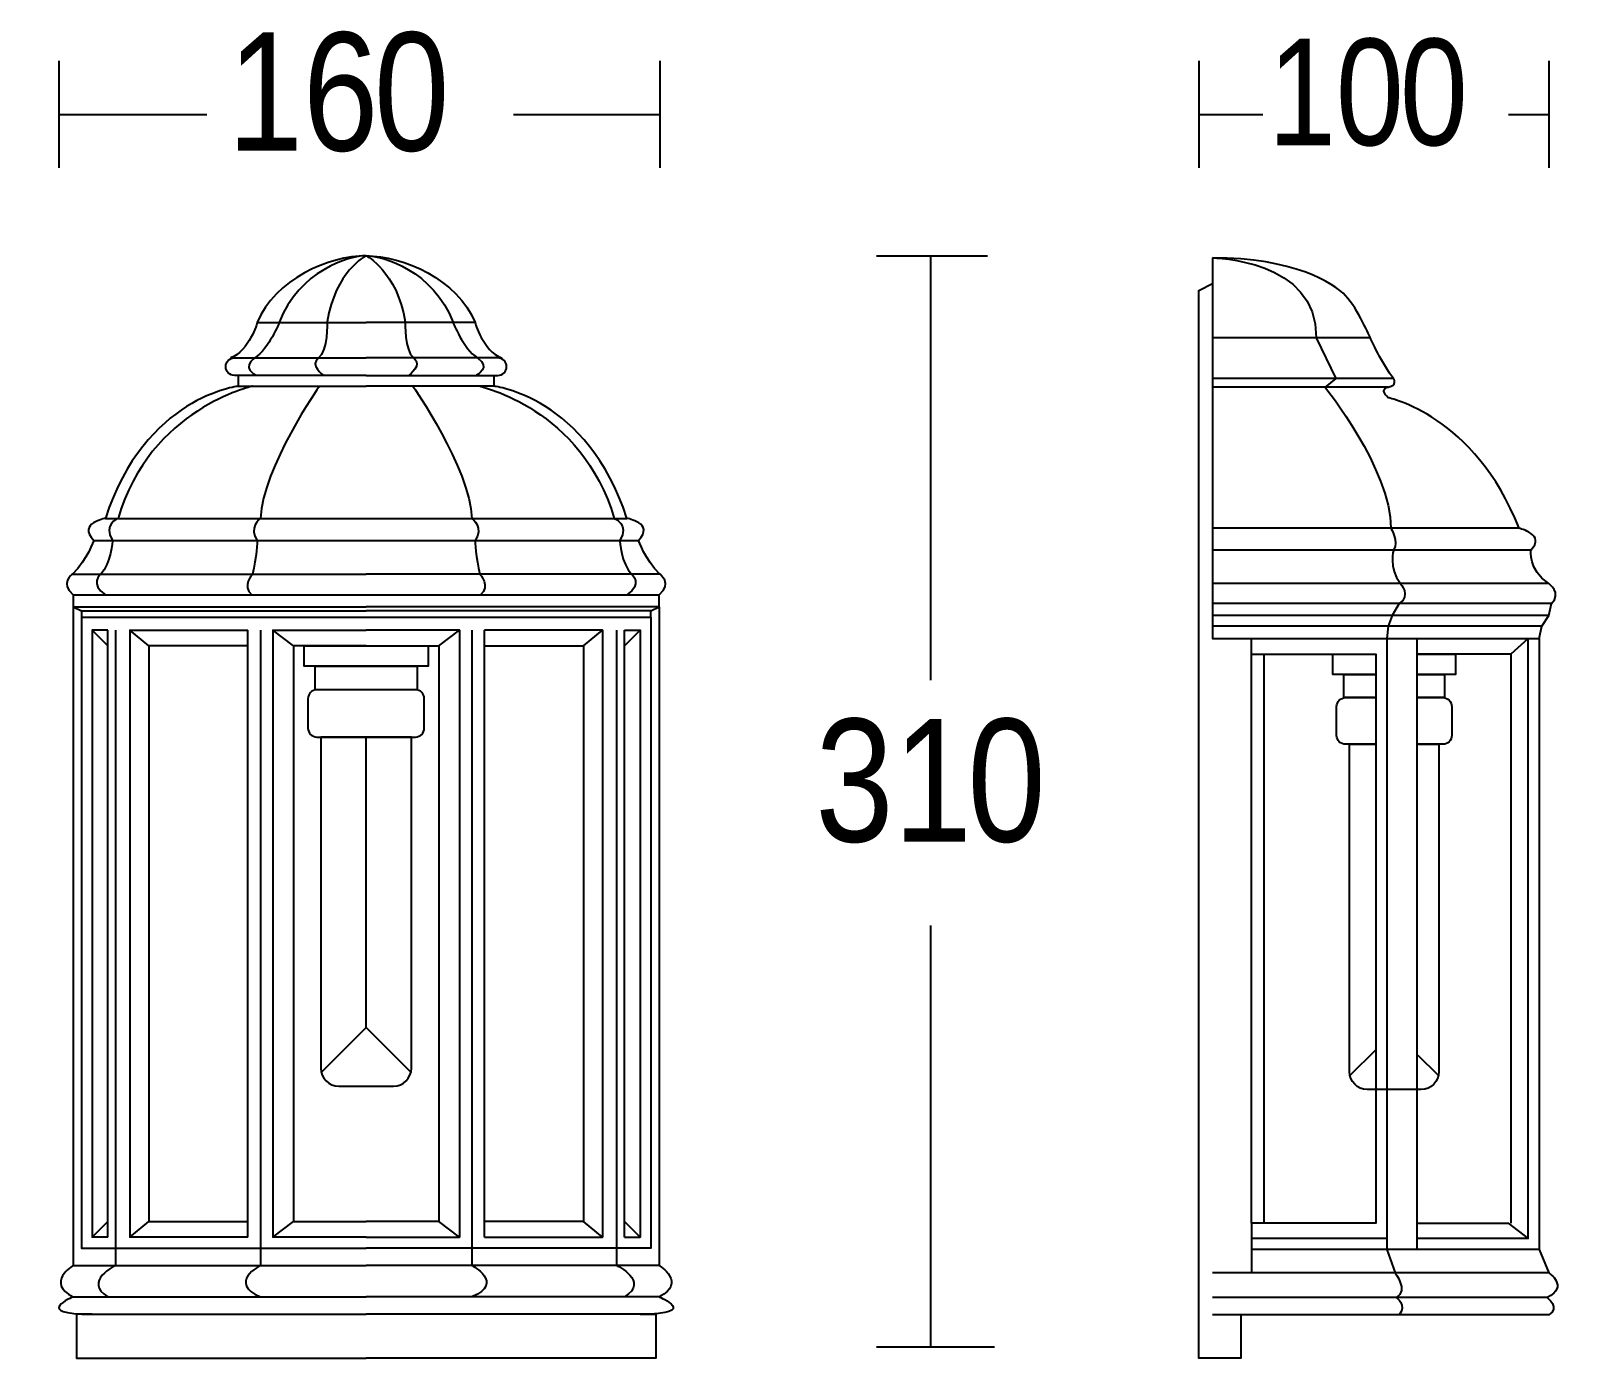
# Model space of a CAD drawing. Extents: x -3 to 200, y 0 to 176.
import ezdxf

# ---------------------------------------------------------------- set-up
doc = ezdxf.new("R2010")
doc.units = 0
doc.layers.add('LIVELLO_1', color=160, linetype='Continuous')
doc.styles.add('STD', font='txt')

# ---------------------------------------------------------------- blocks, each defined once
blk = doc.blocks.new('AI9-BLK1')
at = {"layer": 'LIVELLO_1', "color": 7}
for p, q in [((-98.98, 82.83), (-98.98, 68.66)), ((-19.6, 82.83), (-19.6, 68.66)), ((51.61, 82.83), (51.61, 68.66)), ((97.83, 82.83), (97.83, 68.66)), ((-79.46, 75.7), (-98.98, 75.7)), ((-19.6, 75.7), (-38.91, 75.7)), ((60.09, 75.7), (51.61, 75.7)), ((97.83, 75.7), (92.52, 75.7)), ((9.05, 57.07), (23.69, 57.07)), ((16.17, 57.07), (16.17, 1.01)), ((74.27, 46.23), (53.41, 46.23)), ((77.35, 40.86), (53.41, 40.86)), ((76.62, 39.72), (53.41, 39.72)), ((93.93, 21.06), (53.41, 21.06)), ((95.47, 18.19), (53.41, 18.19)), ((97.83, 13.77), (53.41, 13.77)), ((-97.09, 10.71), (-58.4, 10.71)), ((-96.01, 10.17), (-58.4, 10.17)), ((-19.7, 10.71), (-58.4, 10.71)), ((-20.78, 10.17), (-58.4, 10.17)), ((98.19, 11.11), (53.41, 11.11)), ((97.83, 9.54), (53.41, 9.54)), ((96.92, 8.15), (53.41, 8.15)), ((-94.6, 7.62), (-94.6, -72.57)), ((-92.52, -72.57), (-92.52, 7.62)), ((-91.49, 7.62), (-91.49, -76.31)), ((-89.62, 7.62), (-89.62, -72.57)), ((-74.03, -72.57), (-74.03, 7.62)), ((-70.7, 7.62), (-70.7, -72.57)), ((-46.08, 7.62), (-46.08, -72.57)), ((-42.76, -72.57), (-42.76, 7.62)), ((-27.18, 7.62), (-27.18, -72.57)), ((-25.31, 7.62), (-25.31, -76.31)), ((-24.27, -72.57), (-24.27, 7.62)), ((-22.19, 7.62), (-22.19, -72.57)), ((58.59, 4.43), (58.59, 6.49)), ((80.43, 6.49), (80.43, -74.2)), ((-87.12, 5.54), (-87.12, -70.5)), ((-68.01, 5.54), (-68.01, -70.5)), ((-48.79, 5.54), (-48.79, -70.5)), ((-29.67, 5.54), (-29.67, -70.5)), ((60.22, 4.43), (60.22, -70.71)), ((92.84, 4.43), (92.84, -70.71)), ((16.17, -31.39), (16.17, -87.06)), ((71.62, -51.2), (74.99, -47.83)), ((83.22, -51.2), (80.61, -48.59)), ((58.59, -70.71), (58.59, -77.28)), ((76.44, -72.76), (58.59, -72.76)), ((95.11, -72.76), (80.43, -72.76)), ((96.56, -74.2), (58.59, -74.2)), ((97.83, -77.28), (53.41, -77.28)), ((-97.09, -80.47), (-58.4, -80.47)), ((-19.7, -80.47), (-58.4, -80.47)), ((97.65, -80.57), (53.41, -80.57)), ((-94.6, -82.76), (-58.4, -82.76)), ((-22.19, -82.76), (-58.4, -82.76)), ((9.05, -87.06), (24.6, -87.06))]:
    blk.add_line(p, q, dxfattribs=at)
for points in [[(57.14, -82.82), (57.14, -88.57), (51.61, -88.57), (51.61, 52.48), (53.41, 53.39)], [(-72.78, 48.24), (-69.87, 48.24), (-63.54, 48.24), (-58.4, 48.24)], [(-44.01, 48.24), (-46.91, 48.24), (-53.25, 48.24), (-58.4, 48.24)], [(-75.28, 41.26), (-75.28, 39.83), (-58.4, 39.83)], [(-41.51, 41.26), (-41.51, 39.83), (-58.4, 39.83)], [(-92.83, 22.37), (-72.37, 22.37), (-58.4, 22.37), (-44.42, 22.37), (-23.95, 22.37)], [(-94.39, 19.47), (-72.78, 19.47), (-58.4, 19.47), (-44.01, 19.47), (-22.4, 19.47)], [(-97.19, 15), (-73.41, 15), (-58.4, 15)], [(-19.6, 15), (-43.38, 15), (-58.4, 15)], [(-97.09, 12.29), (-97.09, 10.71), (-96.01, 10.17), (-96.01, 9.31), (-58.4, 9.31), (-20.78, 9.31), (-20.78, 10.17), (-19.7, 10.71), (-19.7, 12.29)], [(-97.09, 10.71), (-97.09, -76.31), (-58.4, -76.31)], [(-19.7, 10.71), (-19.7, -76.31), (-58.4, -76.31)], [(-96.01, 9.31), (-96.01, -74.03), (-58.4, -74.03)], [(-20.78, 9.31), (-20.78, -74.03), (-58.4, -74.03)], [(-92.52, 7.62), (-94.6, 7.62), (-92.52, 5.54)], [(-74.03, 5.54), (-87.12, 5.54), (-89.62, 7.62), (-74.03, 7.62)], [(-58.4, 5.54), (-68.01, 5.54), (-70.7, 7.62), (-58.4, 7.62)], [(-58.4, 5.54), (-48.79, 5.54), (-46.08, 7.62), (-58.4, 7.62)], [(-42.76, 5.54), (-29.67, 5.54), (-27.18, 7.62), (-42.76, 7.62)], [(-24.27, 7.62), (-22.19, 7.62), (-24.27, 5.54)], [(80.43, -70.71), (92.48, -70.71), (95.11, -72.76), (95.11, 6.49), (92.84, 4.43), (80.61, 4.43)], [(74.84, 1.76), (69.31, 1.76), (69.31, 4.43), (74.99, 4.43)], [(80.61, 4.43), (85.53, 4.43), (85.53, 1.76), (80.61, 1.76)], [(74.84, -1.31), (70.75, -1.31), (70.75, 1.76), (74.99, 1.76)], [(80.61, 1.76), (84.09, 1.76), (84.09, -1.31), (80.61, -1.31)], [(-64.26, -50.76), (-58.4, -44.89), (-58.4, -6.51)], [(-52.52, -50.76), (-58.4, -44.89), (-58.4, -6.51)], [(-92.52, -72.57), (-94.6, -72.57), (-92.52, -70.5)], [(-74.03, -72.57), (-89.62, -72.57), (-87.12, -70.5), (-74.03, -70.5)], [(-58.4, -72.57), (-70.7, -72.57), (-68.01, -70.5), (-58.4, -70.5)], [(-58.4, -72.57), (-46.08, -72.57), (-48.79, -70.5), (-58.4, -70.5)], [(-42.76, -72.57), (-27.18, -72.57), (-29.67, -70.5), (-42.76, -70.5)], [(-24.27, -72.57), (-22.19, -72.57), (-24.27, -70.5)]]:
    blk.add_lwpolyline(points, dxfattribs=at)
for points in [[(-66.6, 5.54), (-50.19, 5.54), (-50.19, 2.84), (-66.6, 2.84)], [(58.59, 4.43), (74.99, 4.43), (74.99, -70.71), (58.59, -70.71)], [(-65.15, 2.84), (-51.64, 2.84), (-51.64, -0.27), (-65.15, -0.27)]]:
    blk.add_lwpolyline(points, close=True, dxfattribs=at)
for points, knots in [([(-58.4, 57.07), (-63.23, 57.07), (-70.5, 53.95), (-72.78, 48.24), (-72.78, 48.24), (-73.82, 44.5), (-76.31, 43.57)], [0, 0, 0, 0, 1, 1, 1, 2, 2, 2, 2]), ([(-58.4, 57.07), (-60.63, 57.07), (-67.27, 55.09), (-69.87, 48.24), (-69.87, 48.24), (-71.23, 44.81), (-73.09, 43.57), (-74.97, 42.32), (-72.99, 41.28), (-72.99, 41.28)], [0, 0, 0, 0, 1, 1, 1, 2, 2, 2, 3, 3, 3, 3]), ([(-58.4, 57.07), (-58.4, 57.07), (-62.5, 54.99), (-63.54, 48.34), (-63.54, 48.34), (-63.44, 44.5), (-64.68, 43.57), (-65.93, 42.63), (-64.06, 41.28), (-64.06, 41.28)], [0, 0, 0, 0, 1, 1, 1, 2, 2, 2, 3, 3, 3, 3]), ([(-58.4, 57.07), (-58.4, 57.07), (-54.29, 54.99), (-53.25, 48.34), (-53.25, 48.34), (-53.35, 44.5), (-52.11, 43.57), (-50.86, 42.63), (-52.73, 41.28), (-52.73, 41.28)], [0, 0, 0, 0, 1, 1, 1, 2, 2, 2, 3, 3, 3, 3]), ([(-58.4, 57.07), (-53.56, 57.07), (-46.29, 53.95), (-44.01, 48.24), (-44.01, 48.24), (-42.97, 44.5), (-40.47, 43.57)], [0, 0, 0, 0, 1, 1, 1, 2, 2, 2, 2]), ([(-58.4, 57.07), (-56.16, 57.07), (-49.51, 55.09), (-46.91, 48.24), (-46.91, 48.24), (-45.57, 44.81), (-43.7, 43.57), (-41.83, 42.32), (-43.8, 41.28), (-43.8, 41.28)], [0, 0, 0, 0, 1, 1, 1, 2, 2, 2, 3, 3, 3, 3]), ([(53.41, 56.79), (53.41, 56.79), (67.29, 56.64), (67.11, 46.23), (67.11, 46.23), (69.73, 40.86), (69.73, 40.86), (69.73, 40.86), (68.29, 39.72), (68.29, 39.72), (68.29, 39.72), (76.98, 28.88), (76.98, 21.06), (76.98, 21.06), (78.07, 19.32), (77.35, 18.19), (77.35, 18.19), (76.62, 15.93), (78.25, 13.77), (78.25, 13.77), (79.7, 12.14), (78.07, 11.11), (78.07, 11.11), (77.17, 9.54), (77.17, 9.54), (77.17, 9.54), (76.62, 8.15), (76.62, 8.15), (76.62, 8.15), (76.44, 6.49), (76.44, 6.49)], [0, 0, 0, 0, 1, 1, 1, 2, 2, 2, 3, 3, 3, 4, 4, 4, 5, 5, 5, 6, 6, 6, 7, 7, 7, 8, 8, 8, 9, 9, 9, 10, 10, 10, 10]), ([(53.41, 56.79), (64.11, 56.79), (69.38, 53.51), (71.01, 51.77), (72.64, 50.02), (74.27, 46.23), (74.27, 46.23), (74.27, 46.23), (75.9, 42.56), (77.35, 40.86), (77.35, 40.86), (77.89, 39.91), (76.62, 39.72), (75.35, 39.53), (76.62, 38.31), (76.62, 38.31), (76.62, 38.31), (88.04, 36.04), (93.93, 21.06), (93.93, 21.06), (97.55, 20.23), (95.47, 18.19), (95.47, 18.19), (95.11, 15.57), (97.83, 13.77), (97.83, 13.77), (99.64, 12.5), (98.19, 11.11), (98.19, 11.11), (97.83, 9.54), (97.83, 9.54), (97.83, 9.54), (96.92, 8.15), (96.92, 8.15), (96.92, 8.15), (96.56, 6.49), (96.56, 6.49), (96.56, 6.49), (53.41, 6.49), (53.41, 6.49), (53.41, 6.49), (53.41, 56.79), (53.41, 56.79)], [0, 0, 0, 0, 1, 1, 1, 2, 2, 2, 3, 3, 3, 4, 4, 4, 5, 5, 5, 6, 6, 6, 7, 7, 7, 8, 8, 8, 9, 9, 9, 10, 10, 10, 11, 11, 11, 12, 12, 12, 13, 13, 13, 14, 14, 14, 14]), ([(-58.4, 41.26), (-58.4, 41.26), (-75.8, 41.26), (-75.8, 41.26), (-76.43, 41.26), (-76.95, 41.77), (-76.95, 42.41), (-76.95, 43.05), (-76.43, 43.57), (-75.8, 43.57), (-75.8, 43.57), (-58.4, 43.57), (-58.4, 43.57)], [0, 0, 0, 0, 1, 1, 1, 2, 2, 2, 3, 3, 3, 4, 4, 4, 4]), ([(-58.4, 41.26), (-58.4, 41.26), (-40.99, 41.26), (-40.99, 41.26), (-40.35, 41.26), (-39.84, 41.77), (-39.84, 42.41), (-39.84, 43.05), (-40.35, 43.57), (-40.99, 43.57), (-40.99, 43.57), (-58.4, 43.57), (-58.4, 43.57)], [0, 0, 0, 0, 1, 1, 1, 2, 2, 2, 3, 3, 3, 4, 4, 4, 4]), ([(-75.28, 39.83), (-75.28, 39.83), (-87.64, 38.47), (-92.83, 22.37), (-92.83, 22.37), (-96.57, 21.75), (-94.39, 19.47), (-94.39, 19.47), (-95.22, 16.97), (-97.19, 15), (-97.19, 15), (-98.96, 13.75), (-97.09, 12.29), (-97.09, 12.29), (-73.93, 12.29), (-73.93, 12.29), (-73.93, 12.29), (-58.4, 12.29), (-58.4, 12.29), (-58.4, 12.29), (-42.86, 12.29), (-42.86, 12.29), (-42.86, 12.29), (-19.7, 12.29), (-19.7, 12.29), (-17.83, 13.75), (-19.6, 15), (-19.6, 15), (-21.57, 16.97), (-22.4, 19.47), (-22.4, 19.47), (-20.22, 21.75), (-23.95, 22.37), (-23.95, 22.37), (-29.15, 38.47), (-41.51, 39.83), (-41.51, 39.83)], [0, 0, 0, 0, 1, 1, 1, 2, 2, 2, 3, 3, 3, 4, 4, 4, 5, 5, 5, 6, 6, 6, 7, 7, 7, 8, 8, 8, 9, 9, 9, 10, 10, 10, 11, 11, 11, 12, 12, 12, 12]), ([(-73.41, 39.83), (-73.41, 39.83), (-86.91, 36.91), (-91.17, 22.37), (-91.17, 22.37), (-93.25, 21.54), (-91.89, 19.47), (-91.89, 19.47), (-92.11, 16.35), (-93.46, 15), (-93.46, 15), (-95.02, 13.65), (-92.83, 12.29)], [0, 0, 0, 0, 1, 1, 1, 2, 2, 2, 3, 3, 3, 4, 4, 4, 4]), ([(-64.58, 39.83), (-64.58, 39.83), (-72.06, 29.12), (-72.37, 22.37), (-72.37, 22.37), (-74.03, 21.02), (-72.78, 19.47), (-72.78, 19.47), (-72.88, 17.08), (-73.41, 15), (-73.41, 15), (-74.86, 13.44), (-73.51, 12.29)], [0, 0, 0, 0, 1, 1, 1, 2, 2, 2, 3, 3, 3, 4, 4, 4, 4]), ([(-52.21, 39.83), (-52.21, 39.83), (-44.73, 29.12), (-44.42, 22.37), (-44.42, 22.37), (-42.76, 21.02), (-44.01, 19.47), (-44.01, 19.47), (-43.9, 17.08), (-43.38, 15), (-43.38, 15), (-41.93, 13.44), (-43.28, 12.29)], [0, 0, 0, 0, 1, 1, 1, 2, 2, 2, 3, 3, 3, 4, 4, 4, 4]), ([(-43.38, 39.83), (-43.38, 39.83), (-29.88, 36.91), (-25.62, 22.37), (-25.62, 22.37), (-23.55, 21.54), (-24.89, 19.47), (-24.89, 19.47), (-24.69, 16.35), (-23.33, 15), (-23.33, 15), (-21.78, 13.65), (-23.95, 12.29)], [0, 0, 0, 0, 1, 1, 1, 2, 2, 2, 3, 3, 3, 4, 4, 4, 4]), ([(-72.37, 7.62), (-72.37, 7.62), (-72.37, -76.31), (-72.37, -76.31), (-72.37, -76.31), (-76.73, -78.6), (-72.37, -80.47)], [0, 0, 0, 0, 1, 1, 1, 2, 2, 2, 2]), ([(-44.42, 7.62), (-44.42, 7.62), (-44.42, -76.31), (-44.42, -76.31), (-44.42, -76.31), (-40.06, -78.6), (-44.42, -80.47)], [0, 0, 0, 0, 1, 1, 1, 2, 2, 2, 2]), ([(96.56, 6.49), (96.56, 6.49), (96.56, -74.2), (96.56, -74.2), (96.56, -74.2), (97.83, -77.28), (97.83, -77.28), (97.83, -77.28), (100.55, -79.05), (97.65, -80.57), (97.65, -80.57), (99.46, -81.93), (97.83, -82.82), (97.83, -82.82), (53.41, -82.82), (53.41, -82.82)], [0, 0, 0, 0, 1, 1, 1, 2, 2, 2, 3, 3, 3, 4, 4, 4, 5, 5, 5, 5]), ([(76.44, 6.49), (76.44, 6.49), (76.44, -74.2), (76.44, -74.2), (76.44, -74.2), (77.53, -77.28), (77.53, -77.28), (77.53, -77.28), (79.34, -79.59), (77.71, -80.57), (77.71, -80.57), (79.16, -81.57), (78.07, -82.82)], [0, 0, 0, 0, 1, 1, 1, 2, 2, 2, 3, 3, 3, 4, 4, 4, 4]), ([(-64.91, -0.27), (-64.91, -0.27), (-51.89, -0.27), (-51.89, -0.27), (-51.23, -0.27), (-50.71, -0.8), (-50.71, -1.45), (-50.71, -1.45), (-50.71, -5.33), (-50.71, -5.33), (-50.71, -5.98), (-51.23, -6.51), (-51.89, -6.51), (-51.89, -6.51), (-64.91, -6.51), (-64.91, -6.51), (-65.55, -6.51), (-66.08, -5.98), (-66.08, -5.33), (-66.08, -5.33), (-66.08, -1.45), (-66.08, -1.45), (-66.08, -0.8), (-65.55, -0.27), (-64.91, -0.27)], [0, 0, 0, 0, 1, 1, 1, 2, 2, 2, 3, 3, 3, 4, 4, 4, 5, 5, 5, 6, 6, 6, 7, 7, 7, 8, 8, 8, 8]), ([(75.02, -7.47), (75.02, -7.47), (70.99, -7.47), (70.99, -7.47), (70.34, -7.47), (69.82, -6.96), (69.82, -6.31), (69.82, -6.31), (69.82, -2.48), (69.82, -2.48), (69.82, -1.84), (70.34, -1.31), (70.99, -1.31), (70.99, -1.31), (74.99, -1.31), (74.99, -1.31)], [0, 0, 0, 0, 1, 1, 1, 2, 2, 2, 3, 3, 3, 4, 4, 4, 5, 5, 5, 5]), ([(80.61, -1.31), (80.61, -1.31), (83.86, -1.31), (83.86, -1.31), (84.5, -1.31), (85.02, -1.84), (85.02, -2.48), (85.02, -2.48), (85.02, -6.31), (85.02, -6.31), (85.02, -6.96), (84.5, -7.47), (83.86, -7.47), (83.86, -7.47), (80.61, -7.47), (80.61, -7.47)], [0, 0, 0, 0, 1, 1, 1, 2, 2, 2, 3, 3, 3, 4, 4, 4, 5, 5, 5, 5]), ([(-52.42, -6.51), (-52.42, -6.51), (-52.42, -50.27), (-52.42, -50.27), (-52.42, -51.58), (-53.48, -52.63), (-54.78, -52.63), (-54.78, -52.63), (-62.01, -52.63), (-62.01, -52.63), (-63.31, -52.63), (-64.37, -51.58), (-64.37, -50.27), (-64.37, -50.27), (-64.37, -6.51), (-64.37, -6.51), (-64.37, -6.51), (-52.42, -6.51), (-52.42, -6.51)], [0, 0, 0, 0, 1, 1, 1, 2, 2, 2, 3, 3, 3, 4, 4, 4, 5, 5, 5, 6, 6, 6, 6]), ([(80.63, -7.47), (80.63, -7.47), (83.32, -7.47), (83.32, -7.47), (83.32, -7.47), (83.32, -50.73), (83.32, -50.73), (83.32, -52.01), (82.28, -53.06), (81, -53.06), (81, -53.06), (73.85, -53.06), (73.85, -53.06), (72.56, -53.06), (71.52, -52.01), (71.52, -50.73), (71.52, -50.73), (71.52, -7.47), (71.52, -7.47), (71.52, -7.47), (74.99, -7.47), (74.99, -7.47)], [0, 0, 0, 0, 1, 1, 1, 2, 2, 2, 3, 3, 3, 4, 4, 4, 5, 5, 5, 6, 6, 6, 7, 7, 7, 7]), ([(-97.09, -76.31), (-97.09, -76.31), (-100.83, -78.6), (-97.09, -80.47), (-97.09, -80.47), (-102.7, -82.76), (-94.6, -82.76), (-94.6, -82.76), (-96.68, -82.76), (-96.68, -82.76), (-96.68, -82.76), (-96.68, -88.57), (-96.68, -88.57), (-96.68, -88.57), (-58.4, -88.57), (-58.4, -88.57)], [0, 0, 0, 0, 1, 1, 1, 2, 2, 2, 3, 3, 3, 4, 4, 4, 5, 5, 5, 5]), ([(-19.7, -76.31), (-19.7, -76.31), (-15.96, -78.6), (-19.7, -80.47), (-19.7, -80.47), (-14.09, -82.76), (-22.19, -82.76), (-22.19, -82.76), (-20.12, -82.76), (-20.12, -82.76), (-20.12, -82.76), (-20.12, -88.57), (-20.12, -88.57), (-20.12, -88.57), (-58.4, -88.57), (-58.4, -88.57)], [0, 0, 0, 0, 1, 1, 1, 2, 2, 2, 3, 3, 3, 4, 4, 4, 5, 5, 5, 5])]:
    blk.add_open_spline(points, degree=3, knots=knots, dxfattribs=at)
for points in [[(-91.49, -76.31), (-91.49, -76.31), (-95.84, -78.39), (-92.52, -80.47)], [(-25.31, -76.31), (-25.31, -76.31), (-20.94, -78.39), (-24.27, -80.47)]]:
    blk.add_open_spline(points, degree=3, dxfattribs=at)
at = {"layer": 'LIVELLO_1', "color": 7, "attachment_point": 1, "style": 'STD'}
for s, insert, char_height in [('\\fArial Narrow|b0|i0;\\H15.6069;\\C7;1\\H15.6069;6', (-76.67, 86.56), 15.6069), ('\\fArial Narrow|b0|i0;\\H15.6069;\\C7;0', (-57.34, 86.56), 15.6069), ('\\fArial Narrow|b0|i0;\\H14.0716;\\C7;1\\H14.0716;0', (60.76, 85.74), 14.0716), ('\\fArial Narrow|b0|i0;\\H14.0716;\\C7;0', (78.19, 85.74), 14.0716), ('\\fArial Narrow|b0|i0;\\H16.2182;\\C7;3\\H16.2182;1', (0.95, -4.11), 16.2182), ('\\fArial Narrow|b0|i0;\\H16.2182;\\C7;0', (21.05, -4.11), 16.2182)]:
    blk.add_mtext(s, dxfattribs=dict(at, insert=insert, char_height=char_height))

msp = doc.modelspace()

# ---------------------------------------------------------------- block references
at = {"layer": 'LIVELLO_1', "color": 7}
msp.add_blockref('AI9-BLK1', (99.358276, 88.945389), dxfattribs=at)

doc.saveas('drawing.dxf')
